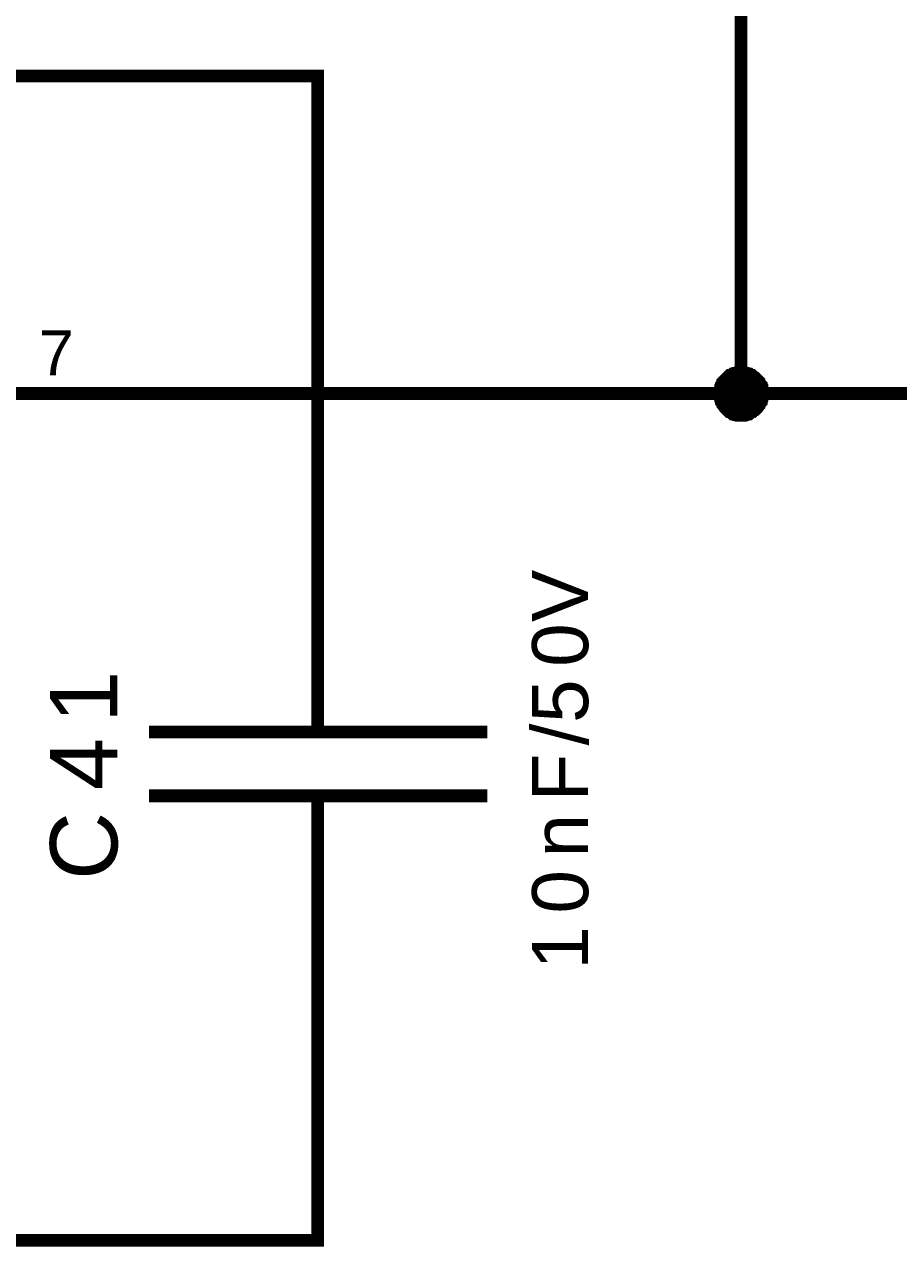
# Model space of a CAD drawing. Header units: millimetres. Extents: x -2024 to 917, y -725 to 13.
# Drawn here: x 432.66 to 453.31, y -308.94 to -280.07 of the extents above; entities that cross this region are included whole.
import ezdxf

# ---------------------------------------------------------------- set-up
doc = ezdxf.new("R2010")
doc.units = ezdxf.units.MM
doc.layers.add('Sheet', color=255, linetype='Continuous')
doc.styles.get("Standard").update_dxf_attribs({"font": 'arial.ttf'})

msp = doc.modelspace()

# ---------------------------------------------------------------- linework, layer by layer
at = {"layer": 'Sheet'}
for points, const_width in [([(447.085, -271.283), (449.584, -271.283), (449.584, -288.785), (434.589, -288.785)], 0.3), ([(429.607, -281.284), (439.587, -281.284), (439.587, -293.786)], 0.3), ([(449.087, -288.785), (449.087, -288.752), (449.087, -288.736), (449.087, -288.702), (449.104, -288.686), (449.104, -288.653), (449.104, -288.636), (449.121, -288.62), (449.121, -288.587), (449.137, -288.57), (449.154, -288.553), (449.154, -288.52), (449.17, -288.504), (449.187, -288.487), (449.203, -288.471), (449.22, -288.454), (449.236, -288.438), (449.253, -288.421), (449.27, -288.404), (449.286, -288.388), (449.303, -288.371), (449.319, -288.355), (449.352, -288.355), (449.369, -288.338), (449.385, -288.322), (449.418, -288.322), (449.435, -288.305), (449.452, -288.305), (449.485, -288.305), (449.501, -288.288), (449.534, -288.288), (449.551, -288.288), (449.584, -288.288)], 0.3), ([(449.087, -288.785), (449.087, -288.752), (449.087, -288.736), (449.087, -288.702), (449.104, -288.686), (449.104, -288.653), (449.104, -288.636), (449.121, -288.62), (449.121, -288.587), (449.137, -288.57), (449.154, -288.553), (449.154, -288.52), (449.17, -288.504), (449.187, -288.487), (449.203, -288.471), (449.22, -288.454), (449.236, -288.438), (449.253, -288.421), (449.27, -288.404), (449.286, -288.388), (449.303, -288.371), (449.319, -288.355), (449.352, -288.355), (449.369, -288.338), (449.385, -288.322), (449.418, -288.322), (449.435, -288.305), (449.452, -288.305), (449.485, -288.305), (449.501, -288.288), (449.534, -288.288), (449.551, -288.288), (449.584, -288.288)], 0.3), ([(449.087, -288.785), (449.087, -288.752), (449.087, -288.736), (449.087, -288.702), (449.104, -288.686), (449.104, -288.653), (449.104, -288.636), (449.121, -288.62), (449.121, -288.587), (449.137, -288.57), (449.154, -288.553), (449.154, -288.52), (449.17, -288.504), (449.187, -288.487), (449.203, -288.471), (449.22, -288.454), (449.236, -288.438), (449.253, -288.421), (449.27, -288.404), (449.286, -288.388), (449.303, -288.371), (449.319, -288.355), (449.352, -288.355), (449.369, -288.338), (449.385, -288.322), (449.418, -288.322), (449.435, -288.305), (449.452, -288.305), (449.485, -288.305), (449.501, -288.288), (449.534, -288.288), (449.551, -288.288), (449.584, -288.288)], 0.3), ([(449.087, -288.785), (449.087, -288.752), (449.087, -288.736), (449.087, -288.702), (449.104, -288.686), (449.104, -288.653), (449.104, -288.636), (449.121, -288.62), (449.121, -288.587), (449.137, -288.57), (449.154, -288.553), (449.154, -288.52), (449.17, -288.504), (449.187, -288.487), (449.203, -288.471), (449.22, -288.454), (449.236, -288.438), (449.253, -288.421), (449.27, -288.404), (449.286, -288.388), (449.303, -288.371), (449.319, -288.355), (449.352, -288.355), (449.369, -288.338), (449.385, -288.322), (449.418, -288.322), (449.435, -288.305), (449.452, -288.305), (449.485, -288.305), (449.501, -288.288), (449.534, -288.288), (449.551, -288.288), (449.584, -288.288)], 0.3), ([(449.584, -288.288), (449.584, -288.288)], 0.3), ([(449.584, -288.288), (449.617, -288.288), (449.634, -288.288), (449.667, -288.288), (449.683, -288.305), (449.716, -288.305), (449.733, -288.305), (449.766, -288.322), (449.783, -288.322), (449.799, -288.338), (449.832, -288.355), (449.849, -288.355), (449.865, -288.371), (449.882, -288.388), (449.915, -288.404), (449.932, -288.421), (449.948, -288.438), (449.965, -288.454), (449.981, -288.471), (449.998, -288.487), (450.014, -288.504), (450.014, -288.52), (450.031, -288.553), (450.047, -288.57), (450.064, -288.587), (450.064, -288.62), (450.081, -288.636), (450.081, -288.653), (450.081, -288.686), (450.097, -288.702), (450.097, -288.736), (450.097, -288.752), (450.097, -288.785)], 0.3), ([(449.584, -288.288), (449.584, -288.288)], 0.3), ([(449.584, -288.288), (449.617, -288.288), (449.634, -288.288), (449.667, -288.288), (449.683, -288.305), (449.716, -288.305), (449.733, -288.305), (449.766, -288.322), (449.783, -288.322), (449.799, -288.338), (449.832, -288.355), (449.849, -288.355), (449.865, -288.371), (449.882, -288.388), (449.915, -288.404), (449.932, -288.421), (449.948, -288.438), (449.965, -288.454), (449.981, -288.471), (449.998, -288.487), (450.014, -288.504), (450.014, -288.52), (450.031, -288.553), (450.047, -288.57), (450.064, -288.587), (450.064, -288.62), (450.081, -288.636), (450.081, -288.653), (450.081, -288.686), (450.097, -288.702), (450.097, -288.736), (450.097, -288.752), (450.097, -288.785)], 0.3), ([(449.584, -288.288), (449.584, -288.288)], 0.3), ([(449.584, -288.288), (449.617, -288.288), (449.634, -288.288), (449.667, -288.288), (449.683, -288.305), (449.716, -288.305), (449.733, -288.305), (449.766, -288.322), (449.783, -288.322), (449.799, -288.338), (449.832, -288.355), (449.849, -288.355), (449.865, -288.371), (449.882, -288.388), (449.915, -288.404), (449.932, -288.421), (449.948, -288.438), (449.965, -288.454), (449.981, -288.471), (449.998, -288.487), (450.014, -288.504), (450.014, -288.52), (450.031, -288.553), (450.047, -288.57), (450.064, -288.587), (450.064, -288.62), (450.081, -288.636), (450.081, -288.653), (450.081, -288.686), (450.097, -288.702), (450.097, -288.736), (450.097, -288.752), (450.097, -288.785)], 0.3), ([(449.584, -288.288), (449.584, -288.288)], 0.3), ([(449.584, -288.288), (449.617, -288.288), (449.634, -288.288), (449.667, -288.288), (449.683, -288.305), (449.716, -288.305), (449.733, -288.305), (449.766, -288.322), (449.783, -288.322), (449.799, -288.338), (449.832, -288.355), (449.849, -288.355), (449.865, -288.371), (449.882, -288.388), (449.915, -288.404), (449.932, -288.421), (449.948, -288.438), (449.965, -288.454), (449.981, -288.471), (449.998, -288.487), (450.014, -288.504), (450.014, -288.52), (450.031, -288.553), (450.047, -288.57), (450.064, -288.587), (450.064, -288.62), (450.081, -288.636), (450.081, -288.653), (450.081, -288.686), (450.097, -288.702), (450.097, -288.736), (450.097, -288.752), (450.097, -288.785)], 0.3), ([(449.087, -288.785), (449.087, -288.752), (449.087, -288.736), (449.087, -288.702), (449.104, -288.686), (449.104, -288.653), (449.104, -288.636), (449.121, -288.62), (449.121, -288.587), (449.137, -288.57), (449.154, -288.553), (449.154, -288.52), (449.17, -288.504), (449.187, -288.487), (449.203, -288.471), (449.22, -288.454), (449.236, -288.438), (449.253, -288.421), (449.27, -288.404), (449.286, -288.388), (449.303, -288.371), (449.319, -288.355), (449.352, -288.355), (449.369, -288.338), (449.385, -288.322), (449.418, -288.322), (449.435, -288.305), (449.452, -288.305), (449.485, -288.305), (449.501, -288.288), (449.534, -288.288), (449.551, -288.288), (449.584, -288.288)], 0.0991), ([(449.087, -288.785), (449.087, -288.752), (449.087, -288.736), (449.087, -288.702), (449.104, -288.686), (449.104, -288.653), (449.104, -288.636), (449.121, -288.62), (449.121, -288.587), (449.137, -288.57), (449.154, -288.553), (449.154, -288.52), (449.17, -288.504), (449.187, -288.487), (449.203, -288.471), (449.22, -288.454), (449.236, -288.438), (449.253, -288.421), (449.27, -288.404), (449.286, -288.388), (449.303, -288.371), (449.319, -288.355), (449.352, -288.355), (449.369, -288.338), (449.385, -288.322), (449.418, -288.322), (449.435, -288.305), (449.452, -288.305), (449.485, -288.305), (449.501, -288.288), (449.534, -288.288), (449.551, -288.288), (449.584, -288.288)], 0.0991), ([(449.087, -288.785), (449.087, -288.752), (449.087, -288.736), (449.087, -288.702), (449.104, -288.686), (449.104, -288.653), (449.104, -288.636), (449.121, -288.62), (449.121, -288.587), (449.137, -288.57), (449.154, -288.553), (449.154, -288.52), (449.17, -288.504), (449.187, -288.487), (449.203, -288.471), (449.22, -288.454), (449.236, -288.438), (449.253, -288.421), (449.27, -288.404), (449.286, -288.388), (449.303, -288.371), (449.319, -288.355), (449.352, -288.355), (449.369, -288.338), (449.385, -288.322), (449.418, -288.322), (449.435, -288.305), (449.452, -288.305), (449.485, -288.305), (449.501, -288.288), (449.534, -288.288), (449.551, -288.288), (449.584, -288.288)], 0.0991), ([(449.087, -288.785), (449.087, -288.752), (449.087, -288.736), (449.087, -288.702), (449.104, -288.686), (449.104, -288.653), (449.104, -288.636), (449.121, -288.62), (449.121, -288.587), (449.137, -288.57), (449.154, -288.553), (449.154, -288.52), (449.17, -288.504), (449.187, -288.487), (449.203, -288.471), (449.22, -288.454), (449.236, -288.438), (449.253, -288.421), (449.27, -288.404), (449.286, -288.388), (449.303, -288.371), (449.319, -288.355), (449.352, -288.355), (449.369, -288.338), (449.385, -288.322), (449.418, -288.322), (449.435, -288.305), (449.452, -288.305), (449.485, -288.305), (449.501, -288.288), (449.534, -288.288), (449.551, -288.288), (449.584, -288.288)], 0.0991), ([(449.584, -288.288), (449.584, -288.288)], 0.0991), ([(449.584, -288.288), (449.617, -288.288), (449.634, -288.288), (449.667, -288.288), (449.683, -288.305), (449.716, -288.305), (449.733, -288.305), (449.766, -288.322), (449.783, -288.322), (449.799, -288.338), (449.832, -288.355), (449.849, -288.355), (449.865, -288.371), (449.882, -288.388), (449.915, -288.404), (449.932, -288.421), (449.948, -288.438), (449.965, -288.454), (449.981, -288.471), (449.998, -288.487), (450.014, -288.504), (450.014, -288.52), (450.031, -288.553), (450.047, -288.57), (450.064, -288.587), (450.064, -288.62), (450.081, -288.636), (450.081, -288.653), (450.081, -288.686), (450.097, -288.702), (450.097, -288.736), (450.097, -288.752), (450.097, -288.785)], 0.0991), ([(449.584, -288.288), (449.584, -288.288)], 0.0991), ([(449.584, -288.288), (449.617, -288.288), (449.634, -288.288), (449.667, -288.288), (449.683, -288.305), (449.716, -288.305), (449.733, -288.305), (449.766, -288.322), (449.783, -288.322), (449.799, -288.338), (449.832, -288.355), (449.849, -288.355), (449.865, -288.371), (449.882, -288.388), (449.915, -288.404), (449.932, -288.421), (449.948, -288.438), (449.965, -288.454), (449.981, -288.471), (449.998, -288.487), (450.014, -288.504), (450.014, -288.52), (450.031, -288.553), (450.047, -288.57), (450.064, -288.587), (450.064, -288.62), (450.081, -288.636), (450.081, -288.653), (450.081, -288.686), (450.097, -288.702), (450.097, -288.736), (450.097, -288.752), (450.097, -288.785)], 0.0991), ([(449.584, -288.288), (449.584, -288.288)], 0.0991), ([(449.584, -288.288), (449.617, -288.288), (449.634, -288.288), (449.667, -288.288), (449.683, -288.305), (449.716, -288.305), (449.733, -288.305), (449.766, -288.322), (449.783, -288.322), (449.799, -288.338), (449.832, -288.355), (449.849, -288.355), (449.865, -288.371), (449.882, -288.388), (449.915, -288.404), (449.932, -288.421), (449.948, -288.438), (449.965, -288.454), (449.981, -288.471), (449.998, -288.487), (450.014, -288.504), (450.014, -288.52), (450.031, -288.553), (450.047, -288.57), (450.064, -288.587), (450.064, -288.62), (450.081, -288.636), (450.081, -288.653), (450.081, -288.686), (450.097, -288.702), (450.097, -288.736), (450.097, -288.752), (450.097, -288.785)], 0.0991), ([(449.584, -288.288), (449.584, -288.288)], 0.0991), ([(449.584, -288.288), (449.617, -288.288), (449.634, -288.288), (449.667, -288.288), (449.683, -288.305), (449.716, -288.305), (449.733, -288.305), (449.766, -288.322), (449.783, -288.322), (449.799, -288.338), (449.832, -288.355), (449.849, -288.355), (449.865, -288.371), (449.882, -288.388), (449.915, -288.404), (449.932, -288.421), (449.948, -288.438), (449.965, -288.454), (449.981, -288.471), (449.998, -288.487), (450.014, -288.504), (450.014, -288.52), (450.031, -288.553), (450.047, -288.57), (450.064, -288.587), (450.064, -288.62), (450.081, -288.636), (450.081, -288.653), (450.081, -288.686), (450.097, -288.702), (450.097, -288.736), (450.097, -288.752), (450.097, -288.785)], 0.0991), ([(432.089, -288.785), (434.589, -288.785)], 0.3), ([(449.584, -289.299), (449.551, -289.299), (449.534, -289.299), (449.501, -289.299), (449.485, -289.282), (449.452, -289.282), (449.435, -289.282), (449.418, -289.265), (449.385, -289.265), (449.369, -289.249), (449.352, -289.232), (449.319, -289.216), (449.303, -289.216), (449.286, -289.199), (449.27, -289.183), (449.253, -289.166), (449.236, -289.15), (449.22, -289.133), (449.203, -289.116), (449.187, -289.083), (449.17, -289.067), (449.154, -289.05), (449.154, -289.034), (449.137, -289.001), (449.121, -288.984), (449.121, -288.967), (449.104, -288.934), (449.104, -288.918), (449.104, -288.885), (449.087, -288.868), (449.087, -288.835), (449.087, -288.818), (449.087, -288.785)], 0.3), ([(449.087, -288.785), (449.087, -288.785)], 0.3), ([(449.584, -289.299), (449.551, -289.299), (449.534, -289.299), (449.501, -289.299), (449.485, -289.282), (449.452, -289.282), (449.435, -289.282), (449.418, -289.265), (449.385, -289.265), (449.369, -289.249), (449.352, -289.232), (449.319, -289.216), (449.303, -289.216), (449.286, -289.199), (449.27, -289.183), (449.253, -289.166), (449.236, -289.15), (449.22, -289.133), (449.203, -289.116), (449.187, -289.083), (449.17, -289.067), (449.154, -289.05), (449.154, -289.034), (449.137, -289.001), (449.121, -288.984), (449.121, -288.967), (449.104, -288.934), (449.104, -288.918), (449.104, -288.885), (449.087, -288.868), (449.087, -288.835), (449.087, -288.818), (449.087, -288.785)], 0.3), ([(449.087, -288.785), (449.087, -288.785)], 0.3), ([(449.584, -289.299), (449.551, -289.299), (449.534, -289.299), (449.501, -289.299), (449.485, -289.282), (449.452, -289.282), (449.435, -289.282), (449.418, -289.265), (449.385, -289.265), (449.369, -289.249), (449.352, -289.232), (449.319, -289.216), (449.303, -289.216), (449.286, -289.199), (449.27, -289.183), (449.253, -289.166), (449.236, -289.15), (449.22, -289.133), (449.203, -289.116), (449.187, -289.083), (449.17, -289.067), (449.154, -289.05), (449.154, -289.034), (449.137, -289.001), (449.121, -288.984), (449.121, -288.967), (449.104, -288.934), (449.104, -288.918), (449.104, -288.885), (449.087, -288.868), (449.087, -288.835), (449.087, -288.818), (449.087, -288.785)], 0.3), ([(449.087, -288.785), (449.087, -288.785)], 0.3), ([(449.584, -289.299), (449.551, -289.299), (449.534, -289.299), (449.501, -289.299), (449.485, -289.282), (449.452, -289.282), (449.435, -289.282), (449.418, -289.265), (449.385, -289.265), (449.369, -289.249), (449.352, -289.232), (449.319, -289.216), (449.303, -289.216), (449.286, -289.199), (449.27, -289.183), (449.253, -289.166), (449.236, -289.15), (449.22, -289.133), (449.203, -289.116), (449.187, -289.083), (449.17, -289.067), (449.154, -289.05), (449.154, -289.034), (449.137, -289.001), (449.121, -288.984), (449.121, -288.967), (449.104, -288.934), (449.104, -288.918), (449.104, -288.885), (449.087, -288.868), (449.087, -288.835), (449.087, -288.818), (449.087, -288.785)], 0.3), ([(449.087, -288.785), (449.087, -288.785)], 0.3), ([(450.097, -288.785), (450.097, -288.818), (450.097, -288.835), (450.097, -288.868), (450.081, -288.885), (450.081, -288.918), (450.081, -288.934), (450.064, -288.967), (450.064, -288.984), (450.047, -289.001), (450.031, -289.034), (450.014, -289.05), (450.014, -289.067), (449.998, -289.083), (449.981, -289.116), (449.965, -289.133), (449.948, -289.15), (449.932, -289.166), (449.915, -289.183), (449.882, -289.199), (449.865, -289.216), (449.849, -289.216), (449.832, -289.232), (449.799, -289.249), (449.783, -289.265), (449.766, -289.265), (449.733, -289.282), (449.716, -289.282), (449.683, -289.282), (449.667, -289.299), (449.634, -289.299), (449.617, -289.299), (449.584, -289.299)], 0.3), ([(449.584, -288.785), (454.582, -288.785)], 0.3), ([(450.097, -288.785), (450.097, -288.818), (450.097, -288.835), (450.097, -288.868), (450.081, -288.885), (450.081, -288.918), (450.081, -288.934), (450.064, -288.967), (450.064, -288.984), (450.047, -289.001), (450.031, -289.034), (450.014, -289.05), (450.014, -289.067), (449.998, -289.083), (449.981, -289.116), (449.965, -289.133), (449.948, -289.15), (449.932, -289.166), (449.915, -289.183), (449.882, -289.199), (449.865, -289.216), (449.849, -289.216), (449.832, -289.232), (449.799, -289.249), (449.783, -289.265), (449.766, -289.265), (449.733, -289.282), (449.716, -289.282), (449.683, -289.282), (449.667, -289.299), (449.634, -289.299), (449.617, -289.299), (449.584, -289.299)], 0.3), ([(450.097, -288.785), (450.097, -288.818), (450.097, -288.835), (450.097, -288.868), (450.081, -288.885), (450.081, -288.918), (450.081, -288.934), (450.064, -288.967), (450.064, -288.984), (450.047, -289.001), (450.031, -289.034), (450.014, -289.05), (450.014, -289.067), (449.998, -289.083), (449.981, -289.116), (449.965, -289.133), (449.948, -289.15), (449.932, -289.166), (449.915, -289.183), (449.882, -289.199), (449.865, -289.216), (449.849, -289.216), (449.832, -289.232), (449.799, -289.249), (449.783, -289.265), (449.766, -289.265), (449.733, -289.282), (449.716, -289.282), (449.683, -289.282), (449.667, -289.299), (449.634, -289.299), (449.617, -289.299), (449.584, -289.299)], 0.3), ([(450.097, -288.785), (450.097, -288.818), (450.097, -288.835), (450.097, -288.868), (450.081, -288.885), (450.081, -288.918), (450.081, -288.934), (450.064, -288.967), (450.064, -288.984), (450.047, -289.001), (450.031, -289.034), (450.014, -289.05), (450.014, -289.067), (449.998, -289.083), (449.981, -289.116), (449.965, -289.133), (449.948, -289.15), (449.932, -289.166), (449.915, -289.183), (449.882, -289.199), (449.865, -289.216), (449.849, -289.216), (449.832, -289.232), (449.799, -289.249), (449.783, -289.265), (449.766, -289.265), (449.733, -289.282), (449.716, -289.282), (449.683, -289.282), (449.667, -289.299), (449.634, -289.299), (449.617, -289.299), (449.584, -289.299)], 0.3), ([(450.097, -288.785), (450.097, -288.785), (450.097, -288.785), (450.097, -288.785), (450.097, -288.785), (450.097, -288.785), (450.097, -288.785), (450.097, -288.785), (450.097, -288.785), (450.097, -288.785), (450.097, -288.785), (450.097, -288.785), (450.097, -288.785), (450.097, -288.785), (450.097, -288.785), (450.097, -288.785), (450.097, -288.785), (450.097, -288.785), (450.097, -288.785), (450.097, -288.785), (450.097, -288.785), (450.097, -288.785), (450.097, -288.785), (450.097, -288.785), (450.097, -288.785), (450.097, -288.785), (450.097, -288.785), (450.097, -288.785), (450.097, -288.785), (450.097, -288.785), (450.097, -288.785), (450.097, -288.785), (450.097, -288.785)], 0.3), ([(450.097, -288.785), (450.097, -288.785)], 0.3), ([(450.097, -288.785), (450.097, -288.785), (450.097, -288.785), (450.097, -288.785), (450.097, -288.785), (450.097, -288.785), (450.097, -288.785), (450.097, -288.785), (450.097, -288.785), (450.097, -288.785), (450.097, -288.785), (450.097, -288.785), (450.097, -288.785), (450.097, -288.785), (450.097, -288.785), (450.097, -288.785), (450.097, -288.785), (450.097, -288.785), (450.097, -288.785), (450.097, -288.785), (450.097, -288.785), (450.097, -288.785), (450.097, -288.785), (450.097, -288.785), (450.097, -288.785), (450.097, -288.785), (450.097, -288.785), (450.097, -288.785), (450.097, -288.785), (450.097, -288.785), (450.097, -288.785), (450.097, -288.785), (450.097, -288.785)], 0.3), ([(450.097, -288.785), (450.097, -288.785)], 0.3), ([(450.097, -288.785), (450.097, -288.785), (450.097, -288.785), (450.097, -288.785), (450.097, -288.785), (450.097, -288.785), (450.097, -288.785), (450.097, -288.785), (450.097, -288.785), (450.097, -288.785), (450.097, -288.785), (450.097, -288.785), (450.097, -288.785), (450.097, -288.785), (450.097, -288.785), (450.097, -288.785), (450.097, -288.785), (450.097, -288.785), (450.097, -288.785), (450.097, -288.785), (450.097, -288.785), (450.097, -288.785), (450.097, -288.785), (450.097, -288.785), (450.097, -288.785), (450.097, -288.785), (450.097, -288.785), (450.097, -288.785), (450.097, -288.785), (450.097, -288.785), (450.097, -288.785), (450.097, -288.785), (450.097, -288.785)], 0.3), ([(450.097, -288.785), (450.097, -288.785)], 0.3), ([(450.097, -288.785), (450.097, -288.785), (450.097, -288.785), (450.097, -288.785), (450.097, -288.785), (450.097, -288.785), (450.097, -288.785), (450.097, -288.785), (450.097, -288.785), (450.097, -288.785), (450.097, -288.785), (450.097, -288.785), (450.097, -288.785), (450.097, -288.785), (450.097, -288.785), (450.097, -288.785), (450.097, -288.785), (450.097, -288.785), (450.097, -288.785), (450.097, -288.785), (450.097, -288.785), (450.097, -288.785), (450.097, -288.785), (450.097, -288.785), (450.097, -288.785), (450.097, -288.785), (450.097, -288.785), (450.097, -288.785), (450.097, -288.785), (450.097, -288.785), (450.097, -288.785), (450.097, -288.785), (450.097, -288.785)], 0.3), ([(450.097, -288.785), (450.097, -288.785)], 0.3), ([(449.584, -289.299), (449.551, -289.299), (449.534, -289.299), (449.501, -289.299), (449.485, -289.282), (449.452, -289.282), (449.435, -289.282), (449.418, -289.265), (449.385, -289.265), (449.369, -289.249), (449.352, -289.232), (449.319, -289.216), (449.303, -289.216), (449.286, -289.199), (449.27, -289.183), (449.253, -289.166), (449.236, -289.15), (449.22, -289.133), (449.203, -289.116), (449.187, -289.083), (449.17, -289.067), (449.154, -289.05), (449.154, -289.034), (449.137, -289.001), (449.121, -288.984), (449.121, -288.967), (449.104, -288.934), (449.104, -288.918), (449.104, -288.885), (449.087, -288.868), (449.087, -288.835), (449.087, -288.818), (449.087, -288.785)], 0.0991), ([(449.087, -288.785), (449.087, -288.785)], 0.0991), ([(449.584, -289.299), (449.551, -289.299), (449.534, -289.299), (449.501, -289.299), (449.485, -289.282), (449.452, -289.282), (449.435, -289.282), (449.418, -289.265), (449.385, -289.265), (449.369, -289.249), (449.352, -289.232), (449.319, -289.216), (449.303, -289.216), (449.286, -289.199), (449.27, -289.183), (449.253, -289.166), (449.236, -289.15), (449.22, -289.133), (449.203, -289.116), (449.187, -289.083), (449.17, -289.067), (449.154, -289.05), (449.154, -289.034), (449.137, -289.001), (449.121, -288.984), (449.121, -288.967), (449.104, -288.934), (449.104, -288.918), (449.104, -288.885), (449.087, -288.868), (449.087, -288.835), (449.087, -288.818), (449.087, -288.785)], 0.0991), ([(449.087, -288.785), (449.087, -288.785)], 0.0991), ([(449.584, -289.299), (449.551, -289.299), (449.534, -289.299), (449.501, -289.299), (449.485, -289.282), (449.452, -289.282), (449.435, -289.282), (449.418, -289.265), (449.385, -289.265), (449.369, -289.249), (449.352, -289.232), (449.319, -289.216), (449.303, -289.216), (449.286, -289.199), (449.27, -289.183), (449.253, -289.166), (449.236, -289.15), (449.22, -289.133), (449.203, -289.116), (449.187, -289.083), (449.17, -289.067), (449.154, -289.05), (449.154, -289.034), (449.137, -289.001), (449.121, -288.984), (449.121, -288.967), (449.104, -288.934), (449.104, -288.918), (449.104, -288.885), (449.087, -288.868), (449.087, -288.835), (449.087, -288.818), (449.087, -288.785)], 0.0991), ([(449.087, -288.785), (449.087, -288.785)], 0.0991), ([(449.584, -289.299), (449.551, -289.299), (449.534, -289.299), (449.501, -289.299), (449.485, -289.282), (449.452, -289.282), (449.435, -289.282), (449.418, -289.265), (449.385, -289.265), (449.369, -289.249), (449.352, -289.232), (449.319, -289.216), (449.303, -289.216), (449.286, -289.199), (449.27, -289.183), (449.253, -289.166), (449.236, -289.15), (449.22, -289.133), (449.203, -289.116), (449.187, -289.083), (449.17, -289.067), (449.154, -289.05), (449.154, -289.034), (449.137, -289.001), (449.121, -288.984), (449.121, -288.967), (449.104, -288.934), (449.104, -288.918), (449.104, -288.885), (449.087, -288.868), (449.087, -288.835), (449.087, -288.818), (449.087, -288.785)], 0.0991), ([(449.087, -288.785), (449.087, -288.785)], 0.0991), ([(450.097, -288.785), (450.097, -288.818), (450.097, -288.835), (450.097, -288.868), (450.081, -288.885), (450.081, -288.918), (450.081, -288.934), (450.064, -288.967), (450.064, -288.984), (450.047, -289.001), (450.031, -289.034), (450.014, -289.05), (450.014, -289.067), (449.998, -289.083), (449.981, -289.116), (449.965, -289.133), (449.948, -289.15), (449.932, -289.166), (449.915, -289.183), (449.882, -289.199), (449.865, -289.216), (449.849, -289.216), (449.832, -289.232), (449.799, -289.249), (449.783, -289.265), (449.766, -289.265), (449.733, -289.282), (449.716, -289.282), (449.683, -289.282), (449.667, -289.299), (449.634, -289.299), (449.617, -289.299), (449.584, -289.299)], 0.0991), ([(450.097, -288.785), (450.097, -288.818), (450.097, -288.835), (450.097, -288.868), (450.081, -288.885), (450.081, -288.918), (450.081, -288.934), (450.064, -288.967), (450.064, -288.984), (450.047, -289.001), (450.031, -289.034), (450.014, -289.05), (450.014, -289.067), (449.998, -289.083), (449.981, -289.116), (449.965, -289.133), (449.948, -289.15), (449.932, -289.166), (449.915, -289.183), (449.882, -289.199), (449.865, -289.216), (449.849, -289.216), (449.832, -289.232), (449.799, -289.249), (449.783, -289.265), (449.766, -289.265), (449.733, -289.282), (449.716, -289.282), (449.683, -289.282), (449.667, -289.299), (449.634, -289.299), (449.617, -289.299), (449.584, -289.299)], 0.0991), ([(450.097, -288.785), (450.097, -288.818), (450.097, -288.835), (450.097, -288.868), (450.081, -288.885), (450.081, -288.918), (450.081, -288.934), (450.064, -288.967), (450.064, -288.984), (450.047, -289.001), (450.031, -289.034), (450.014, -289.05), (450.014, -289.067), (449.998, -289.083), (449.981, -289.116), (449.965, -289.133), (449.948, -289.15), (449.932, -289.166), (449.915, -289.183), (449.882, -289.199), (449.865, -289.216), (449.849, -289.216), (449.832, -289.232), (449.799, -289.249), (449.783, -289.265), (449.766, -289.265), (449.733, -289.282), (449.716, -289.282), (449.683, -289.282), (449.667, -289.299), (449.634, -289.299), (449.617, -289.299), (449.584, -289.299)], 0.0991), ([(450.097, -288.785), (450.097, -288.818), (450.097, -288.835), (450.097, -288.868), (450.081, -288.885), (450.081, -288.918), (450.081, -288.934), (450.064, -288.967), (450.064, -288.984), (450.047, -289.001), (450.031, -289.034), (450.014, -289.05), (450.014, -289.067), (449.998, -289.083), (449.981, -289.116), (449.965, -289.133), (449.948, -289.15), (449.932, -289.166), (449.915, -289.183), (449.882, -289.199), (449.865, -289.216), (449.849, -289.216), (449.832, -289.232), (449.799, -289.249), (449.783, -289.265), (449.766, -289.265), (449.733, -289.282), (449.716, -289.282), (449.683, -289.282), (449.667, -289.299), (449.634, -289.299), (449.617, -289.299), (449.584, -289.299)], 0.0991), ([(450.097, -288.785), (450.097, -288.785), (450.097, -288.785), (450.097, -288.785), (450.097, -288.785), (450.097, -288.785), (450.097, -288.785), (450.097, -288.785), (450.097, -288.785), (450.097, -288.785), (450.097, -288.785), (450.097, -288.785), (450.097, -288.785), (450.097, -288.785), (450.097, -288.785), (450.097, -288.785), (450.097, -288.785), (450.097, -288.785), (450.097, -288.785), (450.097, -288.785), (450.097, -288.785), (450.097, -288.785), (450.097, -288.785), (450.097, -288.785), (450.097, -288.785), (450.097, -288.785), (450.097, -288.785), (450.097, -288.785), (450.097, -288.785), (450.097, -288.785), (450.097, -288.785), (450.097, -288.785), (450.097, -288.785)], 0.0991), ([(450.097, -288.785), (450.097, -288.785)], 0.0991), ([(450.097, -288.785), (450.097, -288.785), (450.097, -288.785), (450.097, -288.785), (450.097, -288.785), (450.097, -288.785), (450.097, -288.785), (450.097, -288.785), (450.097, -288.785), (450.097, -288.785), (450.097, -288.785), (450.097, -288.785), (450.097, -288.785), (450.097, -288.785), (450.097, -288.785), (450.097, -288.785), (450.097, -288.785), (450.097, -288.785), (450.097, -288.785), (450.097, -288.785), (450.097, -288.785), (450.097, -288.785), (450.097, -288.785), (450.097, -288.785), (450.097, -288.785), (450.097, -288.785), (450.097, -288.785), (450.097, -288.785), (450.097, -288.785), (450.097, -288.785), (450.097, -288.785), (450.097, -288.785), (450.097, -288.785)], 0.0991), ([(450.097, -288.785), (450.097, -288.785)], 0.0991), ([(450.097, -288.785), (450.097, -288.785), (450.097, -288.785), (450.097, -288.785), (450.097, -288.785), (450.097, -288.785), (450.097, -288.785), (450.097, -288.785), (450.097, -288.785), (450.097, -288.785), (450.097, -288.785), (450.097, -288.785), (450.097, -288.785), (450.097, -288.785), (450.097, -288.785), (450.097, -288.785), (450.097, -288.785), (450.097, -288.785), (450.097, -288.785), (450.097, -288.785), (450.097, -288.785), (450.097, -288.785), (450.097, -288.785), (450.097, -288.785), (450.097, -288.785), (450.097, -288.785), (450.097, -288.785), (450.097, -288.785), (450.097, -288.785), (450.097, -288.785), (450.097, -288.785), (450.097, -288.785), (450.097, -288.785)], 0.0991), ([(450.097, -288.785), (450.097, -288.785)], 0.0991), ([(450.097, -288.785), (450.097, -288.785), (450.097, -288.785), (450.097, -288.785), (450.097, -288.785), (450.097, -288.785), (450.097, -288.785), (450.097, -288.785), (450.097, -288.785), (450.097, -288.785), (450.097, -288.785), (450.097, -288.785), (450.097, -288.785), (450.097, -288.785), (450.097, -288.785), (450.097, -288.785), (450.097, -288.785), (450.097, -288.785), (450.097, -288.785), (450.097, -288.785), (450.097, -288.785), (450.097, -288.785), (450.097, -288.785), (450.097, -288.785), (450.097, -288.785), (450.097, -288.785), (450.097, -288.785), (450.097, -288.785), (450.097, -288.785), (450.097, -288.785), (450.097, -288.785), (450.097, -288.785), (450.097, -288.785)], 0.0991), ([(450.097, -288.785), (450.097, -288.785)], 0.0991), ([(439.587, -301.287), (439.587, -308.788), (429.607, -308.788), (429.607, -293.786)], 0.3), ([(439.587, -296.783), (439.587, -293.786)], 0.3), ([(435.598, -296.783), (443.592, -296.783)], 0.3), ([(435.598, -298.29), (443.592, -298.29)], 0.3), ([(439.587, -298.29), (439.587, -301.287)], 0.3)]:
    msp.add_lwpolyline(points, dxfattribs=dict(at, const_width=const_width))
at = {"layer": 'Sheet', "const_width": 0.508}
msp.add_lwpolyline([(449.335, -288.782, 1), (449.843, -288.782, 1)], format="xyb", close=True, dxfattribs=at)

# ---------------------------------------------------------------- texts
at = {"layer": 'Sheet'}
msp.add_text('7', height=1.06, dxfattribs=at).set_placement((433, -288.355))
for s, height, p in [('V', 1.325, (445.976, -294.183)), ('0', 1.325, (445.976, -295.243)), ('1', 1.59, (434.854, -296.568)), ('5', 1.325, (445.976, -296.568)), ('/', 1.325, (445.976, -297.098)), ('4', 1.59, (434.854, -298.158)), ('F', 1.325, (445.976, -298.423)), ('C', 1.59, (434.854, -300.277)), ('n', 1.325, (445.976, -299.747)), ('0', 1.325, (445.976, -301.072)), ('1', 1.325, (445.976, -302.397))]:
    msp.add_text(s, height=height, rotation=90, dxfattribs=at).set_placement(p)

doc.saveas('drawing.dxf')
